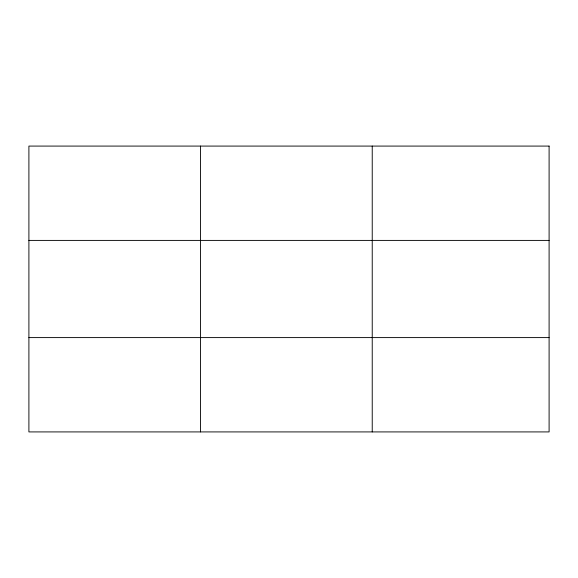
<?xml version="1.0" encoding="UTF-8"?>
<svg xmlns="http://www.w3.org/2000/svg" width="578" height="578" viewBox="0 0 578 578"><rect width="100%" height="100%" fill="white"/><g stroke="black" fill="none" stroke-linecap="round" stroke-linejoin="round"><path stroke-width="0.87" d="M28.9 240.405L549.1 240.405M28.9 337.595L549.1 337.595M372.232 146.082L372.232 431.918M200.566 146.082L200.566 431.918M549.1 146.082L549.1 431.918L28.9 431.918L28.9 146.082L549.1 146.082"/></g></svg>
